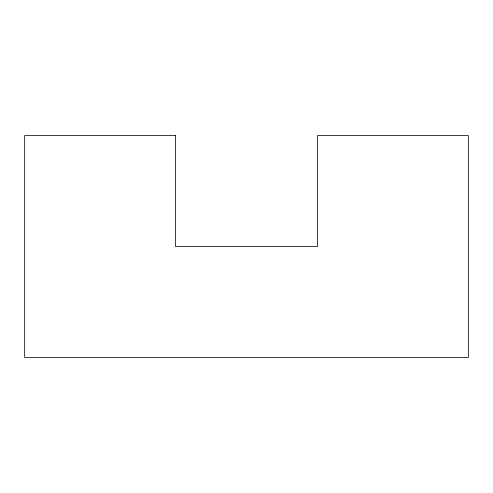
<?xml version="1.0" encoding="UTF-8"?>
<svg xmlns="http://www.w3.org/2000/svg" width="493" height="493" viewBox="0 0 493 493"><rect width="100%" height="100%" fill="white"/><g stroke="black" fill="none" stroke-linecap="round" stroke-linejoin="round"><path stroke-width="0.74" d="M175.508 135.575L24.65 135.575L24.65 357.425L468.35 357.425L468.35 135.575L317.492 135.575L317.492 246.5L175.508 246.5L175.508 135.575"/></g></svg>
